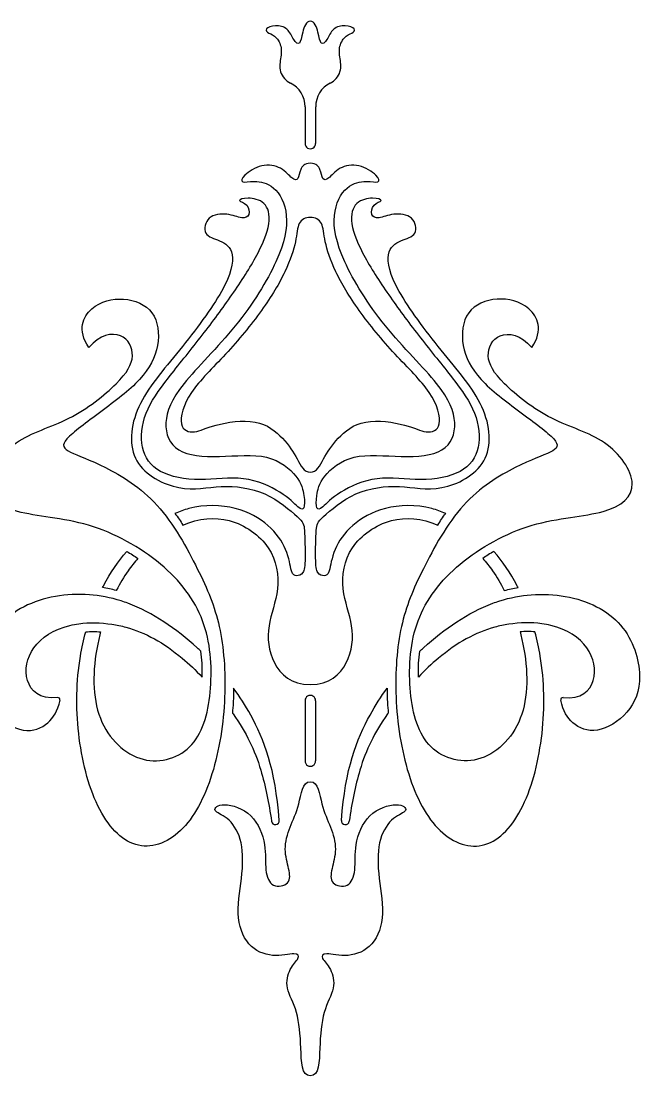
# Model space of a CAD drawing. Extents: x -103 to 101, y -110 to 99.
# Drawn here: x -60.42 to -49.08, y 4.26 to 23.59 of the extents above; entities that cross this region are included whole.
import ezdxf

# ---------------------------------------------------------------- set-up
doc = ezdxf.new("R2010")
doc.units = 0
doc.header["$MEASUREMENT"] = 0
doc.layers.add('LAYER_03', color=5, linetype='CONTINUOUS')

msp = doc.modelspace()

# ---------------------------------------------------------------- linework, layer by layer
at = {"layer": 'LAYER_03'}
for p, q in [((-55.219, 22.024), (-55.219, 21.352)), ((-55.024, 21.352), (-55.024, 22.024)), ((-55.219, 11.137), (-55.219, 10.033)), ((-55.024, 10.033), (-55.024, 11.137))]:
    msp.add_line(p, q, dxfattribs=at)
for centre, radius, start, end in [((-55.706, 22.024), 0.487, 360, 62.9684), ((-54.537, 22.024), 0.487, 117.0316, 180), ((-55.122, 21.352), 0.0975, 179.9996, 360), ((-55.122, 11.137), 0.0975, 359.9994, 180), ((-59.75, 11.154), 0.0401, 347.7641, 95.7645), ((-50.494, 11.154), 0.0401, 84.2355, 192.2359), ((-55.122, 10.033), 0.0975, 179.9996, 360), ((-55.762, 8.937), 0.0722, 187.8469, 4.4537), ((-54.481, 8.937), 0.0722, 175.5463, 352.1531)]:
    msp.add_arc(centre, radius, start, end, dxfattribs=at)
for points, knots in [([(-55.122, 23.594), (-55.198, 23.594), (-55.275, 23.381), (-55.307, 23.13), (-55.431, 23.235), (-55.527, 23.475), (-55.766, 23.53), (-55.974, 23.451), (-55.894, 23.371), (-55.734, 23.315), (-55.622, 23.075), (-55.702, 22.804), (-55.657, 22.575), (-55.528, 22.479), (-55.485, 22.457)], [62.306728, 62.306728, 62.306728, 62.306728, 62.467582, 62.628437, 62.789291, 62.950146, 63.111, 63.271855, 63.432709, 63.593563, 63.754418, 63.915272, 64.076127, 64.148347, 64.148347, 64.148347, 64.148347]), ([(-54.759, 22.457), (-54.716, 22.479), (-54.587, 22.575), (-54.541, 22.804), (-54.621, 23.075), (-54.509, 23.315), (-54.349, 23.371), (-54.269, 23.451), (-54.477, 23.53), (-54.717, 23.475), (-54.813, 23.235), (-54.936, 23.13), (-54.968, 23.381), (-55.046, 23.594), (-55.122, 23.594)], [60.465109, 60.465109, 60.465109, 60.465109, 60.537328, 60.698183, 60.859037, 61.019892, 61.180746, 61.341601, 61.502455, 61.66331, 61.824164, 61.985019, 62.145873, 62.306728, 62.306728, 62.306728, 62.306728]), ([(-55.122, 20.989), (-55.236, 20.989), (-55.31, 20.878), (-55.342, 20.677), (-55.442, 20.677), (-55.637, 20.926), (-56.013, 20.992), (-56.379, 20.757), (-56.398, 20.616), (-56.173, 20.673), (-55.778, 20.616), (-55.487, 20.072), (-55.647, 19.264), (-56.438, 17.977), (-57.584, 16.876), (-57.846, 16.219), (-57.638, 15.649), (-56.806, 15.586), (-55.855, 15.694), (-55.312, 15.233), (-55.222, 14.88), (-55.231, 14.627), (-55.312, 14.645), (-55.61, 14.953), (-56.328, 15.284), (-57.15, 15.143), (-57.948, 15.287), (-58.259, 15.75), (-58.191, 16.415), (-57.757, 17.029), (-57.123, 17.796), (-56.583, 18.528), (-56.088, 19.277), (-55.821, 19.924), (-55.932, 20.303), (-56.289, 20.37), (-56.49, 20.303), (-56.255, 20.248), (-56.222, 20.024), (-56.356, 19.958), (-56.635, 20.08), (-57.025, 20.036), (-57.103, 19.656), (-56.78, 19.59), (-56.479, 19.389), (-56.623, 18.731), (-57.525, 17.527), (-58.397, 16.544), (-58.482, 15.432), (-57.48, 14.93), (-56.778, 15.109), (-55.928, 15.005), (-55.26, 14.432), (-55.226, 14.354), (-55.211, 13.679), (-55.239, 13.456), (-55.384, 13.415), (-55.473, 13.449), (-55.529, 13.909), (-55.855, 14.367), (-56.445, 14.714), (-57.147, 14.739), (-57.519, 14.606), (-57.603, 14.569)], [760.515579, 760.515579, 760.515579, 760.515579, 760.957948, 761.400317, 761.842686, 762.285055, 762.727424, 763.169793, 763.612162, 764.054531, 764.4969, 764.939269, 765.381638, 765.824007, 766.266376, 766.708745, 767.151115, 767.593484, 768.035853, 768.478222, 768.920591, 769.36296, 769.805329, 770.247698, 770.690067, 771.132436, 771.574805, 772.017174, 772.459543, 772.901912, 773.344281, 773.78665, 774.229019, 774.671388, 775.113757, 775.556126, 775.998495, 776.440864, 776.883233, 777.325602, 777.767971, 778.21034, 778.652709, 779.095078, 779.537447, 779.979816, 780.422185, 780.864554, 781.306923, 781.749292, 782.191661, 782.63403, 783.076399, 783.518768, 783.961137, 784.403506, 784.845875, 785.288244, 785.730613, 786.172982, 786.615351, 787.05772, 787.18761, 787.18761, 787.18761, 787.18761]), ([(-52.641, 14.569), (-52.724, 14.606), (-53.096, 14.739), (-53.798, 14.714), (-54.388, 14.367), (-54.714, 13.909), (-54.77, 13.449), (-54.859, 13.415), (-55.004, 13.456), (-55.032, 13.679), (-55.017, 14.354), (-54.983, 14.432), (-54.316, 15.005), (-53.465, 15.109), (-52.763, 14.93), (-51.761, 15.432), (-51.847, 16.544), (-52.719, 17.527), (-53.62, 18.731), (-53.765, 19.389), (-53.464, 19.59), (-53.14, 19.656), (-53.218, 20.036), (-53.609, 20.08), (-53.887, 19.958), (-54.021, 20.024), (-53.988, 20.248), (-53.754, 20.303), (-53.954, 20.37), (-54.311, 20.303), (-54.423, 19.924), (-54.155, 19.277), (-53.66, 18.528), (-53.121, 17.796), (-52.486, 17.029), (-52.052, 16.415), (-51.985, 15.75), (-52.296, 15.287), (-53.093, 15.143), (-53.915, 15.284), (-54.633, 14.953), (-54.931, 14.645), (-55.012, 14.627), (-55.021, 14.88), (-54.931, 15.233), (-54.388, 15.694), (-53.438, 15.586), (-52.605, 15.649), (-52.397, 16.219), (-52.659, 16.876), (-53.805, 17.977), (-54.596, 19.264), (-54.756, 20.072), (-54.465, 20.616), (-54.071, 20.673), (-53.845, 20.616), (-53.864, 20.757), (-54.23, 20.992), (-54.606, 20.926), (-54.801, 20.677), (-54.901, 20.677), (-54.933, 20.878), (-55.007, 20.989), (-55.122, 20.989)], [733.843548, 733.843548, 733.843548, 733.843548, 733.973438, 734.415807, 734.858176, 735.300545, 735.742914, 736.185283, 736.627652, 737.070021, 737.51239, 737.954759, 738.397128, 738.839497, 739.281866, 739.724235, 740.166604, 740.608973, 741.051342, 741.493711, 741.93608, 742.378449, 742.820818, 743.263187, 743.705556, 744.147925, 744.590294, 745.032663, 745.475032, 745.917402, 746.359771, 746.80214, 747.244509, 747.686878, 748.129247, 748.571616, 749.013985, 749.456354, 749.898723, 750.341092, 750.783461, 751.22583, 751.668199, 752.110568, 752.552937, 752.995306, 753.437675, 753.880044, 754.322413, 754.764782, 755.207151, 755.64952, 756.091889, 756.534258, 756.976627, 757.418996, 757.861365, 758.303734, 758.746103, 759.188472, 759.630841, 760.07321, 760.515579, 760.515579, 760.515579, 760.515579]), ([(-55.122, 19.994), (-55.212, 19.994), (-55.359, 19.924), (-55.366, 19.587), (-55.549, 19.025), (-55.973, 18.311), (-56.671, 17.461), (-57.39, 16.784), (-57.57, 16.118), (-57.238, 16.022), (-56.941, 16.194), (-56.07, 16.333), (-55.593, 15.946), (-55.351, 15.565), (-55.241, 15.324), (-55.122, 15.324)], [63.228739, 63.228739, 63.228739, 63.228739, 63.602874, 63.977008, 64.351143, 64.725278, 65.099412, 65.473547, 65.847681, 66.221816, 66.59595, 66.970085, 67.34422, 67.718354, 68.092489, 68.092489, 68.092489, 68.092489]), ([(-59.179, 17.611), (-59.401, 17.938), (-59.179, 18.409), (-58.539, 18.565), (-57.937, 18.317), (-57.859, 17.637), (-58.173, 17.023), (-58.97, 16.422), (-59.728, 15.873), (-59.61, 15.703), (-58.944, 15.481), (-57.874, 14.832), (-57.135, 13.485), (-56.745, 12.563), (-56.636, 11.229), (-56.865, 9.728), (-57.45, 8.622), (-58.351, 8.318), (-59.079, 9.101), (-59.431, 10.541), (-59.409, 11.647), (-59.278, 12.253), (-59.238, 12.399)], [180.027623, 180.027623, 180.027623, 180.027623, 180.469993, 180.912362, 181.354731, 181.7971, 182.239469, 182.681838, 183.124207, 183.566576, 184.008945, 184.451314, 184.893683, 185.336052, 185.778421, 186.22079, 186.663159, 187.105528, 187.547897, 187.990266, 188.432635, 188.577089, 188.577089, 188.577089, 188.577089]), ([(-51.064, 17.611), (-50.842, 17.938), (-51.064, 18.409), (-51.705, 18.565), (-52.306, 18.317), (-52.384, 17.637), (-52.071, 17.023), (-51.273, 16.422), (-50.515, 15.873), (-50.633, 15.703), (-51.299, 15.481), (-52.369, 14.832), (-53.108, 13.485), (-53.498, 12.563), (-53.607, 11.229), (-53.379, 9.728), (-52.793, 8.622), (-51.893, 8.318), (-51.164, 9.101), (-50.812, 10.541), (-50.834, 11.647), (-50.966, 12.253), (-51.005, 12.399)], [180.027623, 180.027623, 180.027623, 180.027623, 180.469993, 180.912362, 181.354731, 181.7971, 182.239469, 182.681838, 183.124207, 183.566576, 184.008945, 184.451314, 184.893683, 185.336052, 185.778421, 186.22079, 186.663159, 187.105528, 187.547897, 187.990266, 188.432635, 188.577089, 188.577089, 188.577089, 188.577089]), ([(-58.965, 12.4), (-58.985, 12.325), (-59.116, 11.766), (-59.125, 10.714), (-58.21, 9.864), (-57.164, 10.204), (-56.891, 11.34), (-56.981, 12.648), (-57.766, 13.681), (-59.179, 14.476), (-60.63, 14.528), (-61.231, 15.05), (-60.578, 15.978), (-59.532, 16.226), (-58.565, 16.997), (-58.303, 17.454), (-58.526, 17.925), (-58.983, 17.847), (-59.179, 17.611)], [169.911699, 169.911699, 169.911699, 169.911699, 170.015674, 170.683137, 171.350601, 172.018064, 172.685527, 173.352991, 174.020454, 174.687917, 175.35538, 176.022844, 176.690307, 177.35777, 178.025234, 178.692697, 179.36016, 180.027623, 180.027623, 180.027623, 180.027623]), ([(-51.278, 12.4), (-51.258, 12.325), (-51.128, 11.766), (-51.118, 10.714), (-52.033, 9.864), (-53.079, 10.204), (-53.352, 11.34), (-53.262, 12.648), (-52.478, 13.681), (-51.064, 14.476), (-49.613, 14.528), (-49.012, 15.05), (-49.666, 15.978), (-50.711, 16.226), (-51.679, 16.997), (-51.94, 17.454), (-51.718, 17.925), (-51.26, 17.847), (-51.064, 17.611)], [169.911699, 169.911699, 169.911699, 169.911699, 170.015674, 170.683137, 171.350601, 172.018064, 172.685527, 173.352991, 174.020454, 174.687917, 175.35538, 176.022844, 176.690307, 177.35777, 178.025234, 178.692697, 179.36016, 180.027623, 180.027623, 180.027623, 180.027623]), ([(-57.457, 14.357), (-57.159, 14.483), (-56.567, 14.534), (-55.778, 13.986), (-55.66, 13.15), (-55.935, 12.522), (-55.869, 11.803), (-55.471, 11.433), (-55.122, 11.433)], [725.776349, 725.776349, 725.776349, 725.776349, 726.392658, 727.060122, 727.727585, 728.395048, 729.062511, 729.729975, 729.729975, 729.729975, 729.729975]), ([(-55.122, 11.433), (-54.773, 11.433), (-54.374, 11.803), (-54.309, 12.522), (-54.583, 13.15), (-54.466, 13.986), (-53.676, 14.534), (-53.084, 14.483), (-52.786, 14.357)], [729.729975, 729.729975, 729.729975, 729.729975, 730.397438, 731.064901, 731.732365, 732.399828, 733.067291, 733.6836, 733.6836, 733.6836, 733.6836]), ([(-58.93, 13.212), (-58.924, 13.223), (-58.795, 13.471), (-58.642, 13.69), (-58.486, 13.873)], [19.0398619, 19.0398619, 19.0398619, 19.0398619, 19.0525181, 19.3262514, 19.3262514, 19.3262514, 19.3262514]), ([(-58.281, 13.746), (-58.344, 13.675), (-58.488, 13.493), (-58.612, 13.285), (-58.678, 13.158)], [18.5485589, 18.5485589, 18.5485589, 18.5485589, 18.6921141, 18.889222, 18.889222, 18.889222, 18.889222]), ([(-51.963, 13.746), (-51.899, 13.675), (-51.756, 13.493), (-51.631, 13.285), (-51.566, 13.158)], [18.5485589, 18.5485589, 18.5485589, 18.5485589, 18.6921141, 18.889222, 18.889222, 18.889222, 18.889222]), ([(-51.314, 13.212), (-51.319, 13.223), (-51.448, 13.471), (-51.601, 13.69), (-51.758, 13.873)], [19.0398619, 19.0398619, 19.0398619, 19.0398619, 19.0525181, 19.3262514, 19.3262514, 19.3262514, 19.3262514]), ([(-59.171, 13.079), (-59.385, 13.096), (-60.033, 13.063), (-60.94, 12.609), (-61.252, 11.529), (-60.982, 10.88), (-60.358, 10.5), (-59.906, 10.697), (-59.754, 10.943), (-59.71, 11.146)], [120.854153, 120.854153, 120.854153, 120.854153, 121.212938, 121.961772, 122.710606, 123.45944, 124.208274, 124.957108, 125.645511, 125.645511, 125.645511, 125.645511]), ([(-57.126, 12.042), (-57.149, 12.063), (-57.55, 12.434), (-58.055, 12.783), (-58.549, 12.953), (-58.592, 12.966)], [119.6690935, 119.6690935, 119.6690935, 119.6690935, 119.7152706, 120.4641045, 120.5346875, 120.5346875, 120.5346875, 120.5346875]), ([(-53.117, 12.042), (-53.094, 12.063), (-52.693, 12.434), (-52.188, 12.783), (-51.694, 12.953), (-51.651, 12.966)], [119.6690935, 119.6690935, 119.6690935, 119.6690935, 119.7152706, 120.4641045, 120.5346875, 120.5346875, 120.5346875, 120.5346875]), ([(-51.073, 13.079), (-50.858, 13.096), (-50.21, 13.063), (-49.303, 12.609), (-48.991, 11.529), (-49.261, 10.88), (-49.886, 10.5), (-50.337, 10.697), (-50.489, 10.943), (-50.533, 11.146)], [120.854153, 120.854153, 120.854153, 120.854153, 121.212938, 121.961772, 122.710606, 123.45944, 124.208274, 124.957108, 125.645511, 125.645511, 125.645511, 125.645511]), ([(-59.754, 11.194), (-60.097, 11.159), (-60.404, 11.494), (-60.281, 12.14), (-59.787, 12.472), (-59.42, 12.54), (-59.364, 12.548)], [125.692635, 125.692635, 125.692635, 125.692635, 126.325512, 126.990688, 127.655865, 127.772811, 127.772811, 127.772811, 127.772811]), ([(-58.758, 12.538), (-58.672, 12.525), (-58.228, 12.431), (-57.687, 12.134), (-57.222, 11.694), (-57.103, 11.571)], [128.162371, 128.162371, 128.162371, 128.162371, 128.321042, 128.986218, 129.226617, 129.226617, 129.226617, 129.226617]), ([(-51.486, 12.538), (-51.571, 12.525), (-52.015, 12.431), (-52.556, 12.134), (-53.022, 11.694), (-53.141, 11.571)], [118.310904, 118.310904, 118.310904, 118.310904, 118.469575, 119.134751, 119.37515, 119.37515, 119.37515, 119.37515]), ([(-50.49, 11.194), (-50.146, 11.159), (-49.839, 11.494), (-49.962, 12.14), (-50.456, 12.472), (-50.823, 12.54), (-50.88, 12.548)], [115.841168, 115.841168, 115.841168, 115.841168, 116.474045, 117.139222, 117.804398, 117.921344, 117.921344, 117.921344, 117.921344]), ([(-57.103, 11.571), (-57.101, 11.656), (-57.103, 11.813), (-57.117, 11.97), (-57.126, 12.042)], [129.2266174, 129.2266174, 129.2266174, 129.2266174, 129.3859626, 129.5205604, 129.5205604, 129.5205604, 129.5205604]), ([(-53.141, 11.571), (-53.143, 11.656), (-53.141, 11.813), (-53.127, 11.97), (-53.117, 12.042)], [119.3751504, 119.3751504, 119.3751504, 119.3751504, 119.5344957, 119.6690935, 119.6690935, 119.6690935, 119.6690935]), ([(-56.527, 11.366), (-56.528, 11.278), (-56.534, 11.126), (-56.544, 10.975), (-56.55, 10.91)], [26.3966797, 26.3966797, 26.3966797, 26.3966797, 26.5601325, 26.6807073, 26.6807073, 26.6807073, 26.6807073]), ([(-55.69, 8.942), (-55.765, 9.896), (-56.049, 10.638), (-56.416, 11.213), (-56.527, 11.366)], [25.4552414, 25.4552414, 25.4552414, 25.4552414, 26.1305328, 26.3966797, 26.3966797, 26.3966797, 26.3966797]), ([(-54.553, 8.942), (-54.479, 9.896), (-54.194, 10.638), (-53.827, 11.213), (-53.716, 11.366)], [27.9934113, 27.9934113, 27.9934113, 27.9934113, 28.6687028, 28.9348496, 28.9348496, 28.9348496, 28.9348496]), ([(-53.716, 11.366), (-53.715, 11.278), (-53.71, 11.126), (-53.699, 10.975), (-53.693, 10.91)], [28.9348496, 28.9348496, 28.9348496, 28.9348496, 29.0983024, 29.2188772, 29.2188772, 29.2188772, 29.2188772]), ([(-56.55, 10.91), (-56.546, 10.905), (-56.294, 10.552), (-56.032, 10.014), (-55.879, 9.254), (-55.834, 8.927)], [26.680707, 26.680707, 26.680707, 26.680707, 26.691523, 27.3567, 27.854789, 27.854789, 27.854789, 27.854789]), ([(-53.693, 10.91), (-53.697, 10.905), (-53.949, 10.552), (-54.211, 10.014), (-54.364, 9.254), (-54.409, 8.927)], [26.680707, 26.680707, 26.680707, 26.680707, 26.691523, 27.3567, 27.854789, 27.854789, 27.854789, 27.854789])]:
    msp.add_open_spline(points, degree=3, knots=knots, dxfattribs=at)
for points in [[(-55.122, 15.324), (-55.003, 15.324), (-54.892, 15.565), (-54.65, 15.946), (-54.173, 16.333), (-53.302, 16.194), (-53.005, 16.022), (-52.673, 16.118), (-52.853, 16.784), (-53.572, 17.461), (-54.27, 18.311), (-54.694, 19.025), (-54.877, 19.587), (-54.884, 19.924), (-55.032, 19.994), (-55.122, 19.994)], [(-57.603, 14.569), (-57.552, 14.5), (-57.503, 14.429), (-57.457, 14.357)], [(-52.786, 14.357), (-52.74, 14.429), (-52.691, 14.5), (-52.641, 14.569)], [(-58.486, 13.873), (-58.416, 13.833), (-58.348, 13.791), (-58.281, 13.746)], [(-51.758, 13.873), (-51.827, 13.833), (-51.896, 13.791), (-51.963, 13.746)], [(-58.678, 13.158), (-58.762, 13.18), (-58.846, 13.198), (-58.93, 13.212)], [(-51.566, 13.158), (-51.482, 13.18), (-51.398, 13.198), (-51.314, 13.212)], [(-58.592, 12.966), (-58.785, 13.027), (-58.98, 13.064), (-59.171, 13.079)], [(-51.651, 12.966), (-51.458, 13.027), (-51.264, 13.064), (-51.073, 13.079)], [(-59.364, 12.548), (-59.175, 12.573), (-58.967, 12.571), (-58.758, 12.538)], [(-50.88, 12.548), (-51.068, 12.573), (-51.276, 12.571), (-51.486, 12.538)], [(-59.238, 12.399), (-59.151, 12.406), (-59.059, 12.406), (-58.965, 12.4)], [(-51.005, 12.399), (-51.092, 12.406), (-51.184, 12.406), (-51.278, 12.4)], [(-55.122, 4.259), (-55.286, 4.259), (-55.286, 4.784), (-55.343, 5.469), (-55.597, 5.871), (-55.507, 6.243), (-55.306, 6.425), (-55.356, 6.535), (-55.809, 6.414), (-56.291, 6.616), (-56.508, 7.206), (-56.345, 7.994), (-56.365, 8.638), (-56.641, 9.027), (-56.948, 9.109), (-56.764, 9.293), (-56.15, 9.099), (-55.915, 8.474), (-55.966, 8.014), (-55.833, 7.687), (-55.475, 7.769), (-55.506, 8.045), (-55.618, 8.403), (-55.506, 8.833), (-55.311, 9.191), (-55.27, 9.651), (-55.122, 9.651)], [(-55.122, 9.651), (-54.973, 9.651), (-54.933, 9.191), (-54.738, 8.833), (-54.625, 8.403), (-54.738, 8.045), (-54.768, 7.769), (-54.41, 7.687), (-54.277, 8.014), (-54.329, 8.474), (-54.093, 9.099), (-53.479, 9.293), (-53.295, 9.109), (-53.602, 9.027), (-53.878, 8.638), (-53.899, 7.994), (-53.735, 7.206), (-53.952, 6.616), (-54.435, 6.414), (-54.887, 6.535), (-54.938, 6.425), (-54.736, 6.243), (-54.646, 5.871), (-54.9, 5.469), (-54.958, 4.784), (-54.957, 4.259), (-55.122, 4.259)]]:
    msp.add_open_spline(points, degree=3, dxfattribs=at)

doc.saveas('drawing.dxf')
